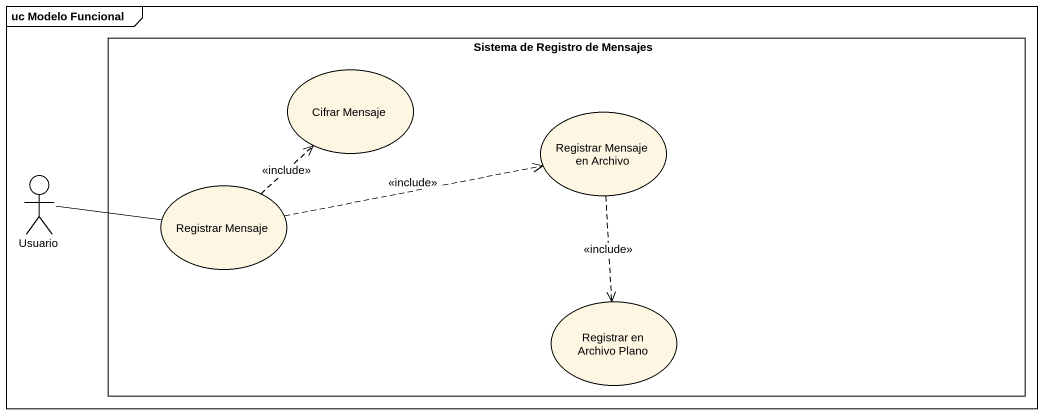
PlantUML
@startuml
mainframe uc Modelo Funcional
rectangle "Sistema de Registro de Mensajes" as Sistema_de_Registro_de {
  usecase "Cifrar Mensaje" as Cifrar_Mensaje
  usecase "Registrar Mensaje en Archivo" as Registrar_Mensaje_en_Archivo
  usecase "Registrar Mensaje" as Registrar_Mensaje
  usecase "Registrar en Archivo Plano" as Registrar_en_Archivo_Plano
}
actor Usuario
Registrar_Mensaje_en_Archivo ..> Registrar_en_Archivo_Plano : <<include>>
Usuario -right- Registrar_Mensaje
Registrar_Mensaje .up.> Cifrar_Mensaje : <<include>>
Registrar_Mensaje .right.> Registrar_Mensaje_en_Archivo : <<include>>
@enduml
